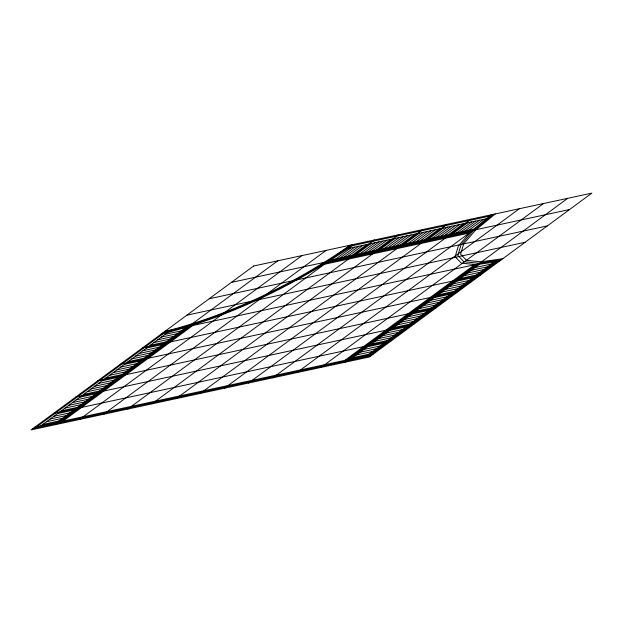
<?xml version="1.0" encoding="UTF-8"?>
<svg xmlns="http://www.w3.org/2000/svg" width="623" height="623" viewBox="0 0 623 623"><rect width="100%" height="100%" fill="white"/><g stroke="black" fill="none" stroke-linecap="round" stroke-linejoin="round"><path stroke-width="0.93" d="M491.197 214.81L470.63 231.74L458.326 246.046L455.125 256.738L461.238 263.101L476.252 264.689L499.14 261.403M493.206 214.374L473.052 230.969L460.997 244.987L457.858 255.469L463.847 261.699L478.565 263.256L500.993 260.032M36.874 426.716L163.195 333.671M40.9 425.852L167.712 332.448M57.005 422.378L185.771 327.534M55.307 424.676L277.803 260.796M61.031 421.514L190.319 326.288M63.04 421.078L193.099 325.284M79.464 419.474L301.96 255.594M103.62 414.264L326.117 250.384M127.777 409.062L350.274 245.182C293.947 284.127 231.133 314.615 164.651 331.553L502.854 258.67L480.87 261.824L466.463 260.297L460.592 254.192L463.668 243.928L475.481 230.199L495.223 213.938L272.726 377.818M335.922 258.895L350.757 247.97M339.948 258.031L354.783 247.105M343.974 257.167L358.809 246.241M348 256.294L362.835 245.369M352.026 255.43L366.861 244.504M151.934 403.852L374.431 239.972M356.052 254.558L370.887 243.632M360.078 253.693L374.914 242.768M364.105 252.821L378.94 241.903M368.131 251.957L382.966 241.031M372.157 251.092L386.992 240.166M376.183 250.22L391.018 239.294M176.091 398.65L398.595 234.762M380.209 249.356L395.044 238.43M384.235 248.484L399.07 237.558M388.261 247.619L403.097 236.693M392.288 246.755L407.123 235.829M396.314 245.883L411.149 234.957M400.34 245.018L415.175 234.092M200.248 393.44L422.752 229.56M404.366 244.146L419.201 233.22M408.392 243.281L423.227 232.356M412.418 242.409L427.253 231.491M416.444 241.545L431.28 230.619M420.47 240.68L435.306 229.755M424.497 239.808L439.332 228.882M224.405 388.238L446.909 224.35M428.523 238.944L443.358 228.018M432.549 238.072L447.384 227.146M436.575 237.207L451.41 226.281M440.601 236.343L455.436 225.417M444.627 235.471L459.463 224.545M448.653 234.606L463.489 223.68M248.569 383.028L471.066 219.148M452.68 233.734L467.515 222.808M456.706 232.87L471.541 221.944M460.732 231.997L475.567 221.072M464.758 231.133L479.593 220.207M468.784 230.269L483.619 219.343M296.883 372.616L519.38 208.736M321.04 367.406L543.536 203.526M344.877 360.343L474.928 264.549M346.886 359.907L476.174 264.682M345.197 362.204L567.693 198.324M350.913 359.043L479.687 264.199M367.025 355.569L493.837 262.166M369.034 355.133L495.604 261.909M371.051 354.697L497.372 261.652M352.291 244.746C294.788 284.501 230.658 315.627 162.798 332.923M354.3 244.309C295.629 284.882 230.191 316.64 160.936 334.286M352.182 245.735L489.608 216.119M347.946 248.577L486.431 218.735M330.992 259.962L473.714 229.202M231.398 282.39L569.601 209.507M326.717 262.813L470.567 231.811M324.03 264.362L469.547 233.002M209.149 298.775L547.352 225.892M186.9 315.168L525.103 242.285M165.126 334.349L181.231 330.875M475.147 267.54L491.251 264.066M161.419 337.082L177.524 333.609M471.44 270.273L487.544 266.8M157.712 339.815L173.817 336.342M467.725 272.999L483.83 269.533M153.998 342.541L170.102 339.076M464.018 275.732L480.123 272.259M150.291 345.274L166.396 341.801M460.311 278.465L476.416 274.992M142.402 347.946L480.598 275.055M146.584 348.008L162.689 344.535M456.604 281.199L472.709 277.726M142.877 350.741L158.982 347.268M452.898 283.924L469.002 280.459M139.17 353.467L155.275 350.001M449.183 286.658L465.288 283.185M135.456 356.2L151.56 352.727M445.476 289.391L461.581 285.918M131.749 358.934L147.853 355.46M441.769 292.125L457.874 288.651M128.042 361.667L144.147 358.194M438.062 294.85L454.167 291.385M120.146 364.33L458.349 291.447M124.335 364.393L140.44 360.927M434.356 297.584L450.46 294.111M120.628 367.126L136.733 363.653M430.641 300.317L446.753 296.844M116.922 369.86L133.026 366.386M426.934 303.043L443.039 299.577M113.207 372.585L129.311 369.12M423.227 305.776L439.332 302.311M109.5 375.319L125.605 371.853M419.52 308.51L435.625 305.036M105.793 378.052L121.898 374.579M415.814 311.243L431.918 307.77M97.897 380.715L436.1 307.832M102.086 380.785L118.191 377.312M412.107 313.969L428.211 310.503M98.379 383.511L114.484 380.046M408.392 316.702L424.497 313.229M94.665 386.244L110.769 382.771M404.685 319.435L420.79 315.962M90.958 388.978L107.063 385.505M400.978 322.169L417.083 318.696M87.251 391.711L103.356 388.238M397.272 324.894L413.376 321.429M83.544 394.437L99.649 390.971M393.565 327.628L409.669 324.155M75.648 397.108L413.851 324.225M79.837 397.17L95.942 393.697M389.85 330.361L405.955 326.888M76.123 399.904L92.235 396.43M386.143 333.095L402.248 329.622M72.416 402.637L88.521 399.164M382.436 335.82L398.541 332.355M68.709 405.363L84.814 401.897M378.729 338.554L394.834 335.081M65.002 408.096L81.107 404.623M375.023 341.287L391.127 337.814M61.295 410.83L77.4 407.356M371.316 344.013L387.42 340.547M53.399 413.493L391.602 340.61M57.589 413.555L73.693 410.09M367.601 346.746L383.706 343.281M53.874 416.289L69.978 412.823M363.894 349.48L379.999 346.006M50.167 419.022L66.272 415.549M360.187 352.213L376.292 348.74M46.46 421.755L62.565 418.282M356.481 354.939L372.585 351.473M42.753 424.481L58.858 421.016M352.774 357.672L368.878 354.199M34.857 427.152L373.06 354.269M33.003 428.515L371.207 355.632M253.647 266.005L31.15 429.886L369.353 356.995L591.85 193.114L253.647 266.005"/></g></svg>
